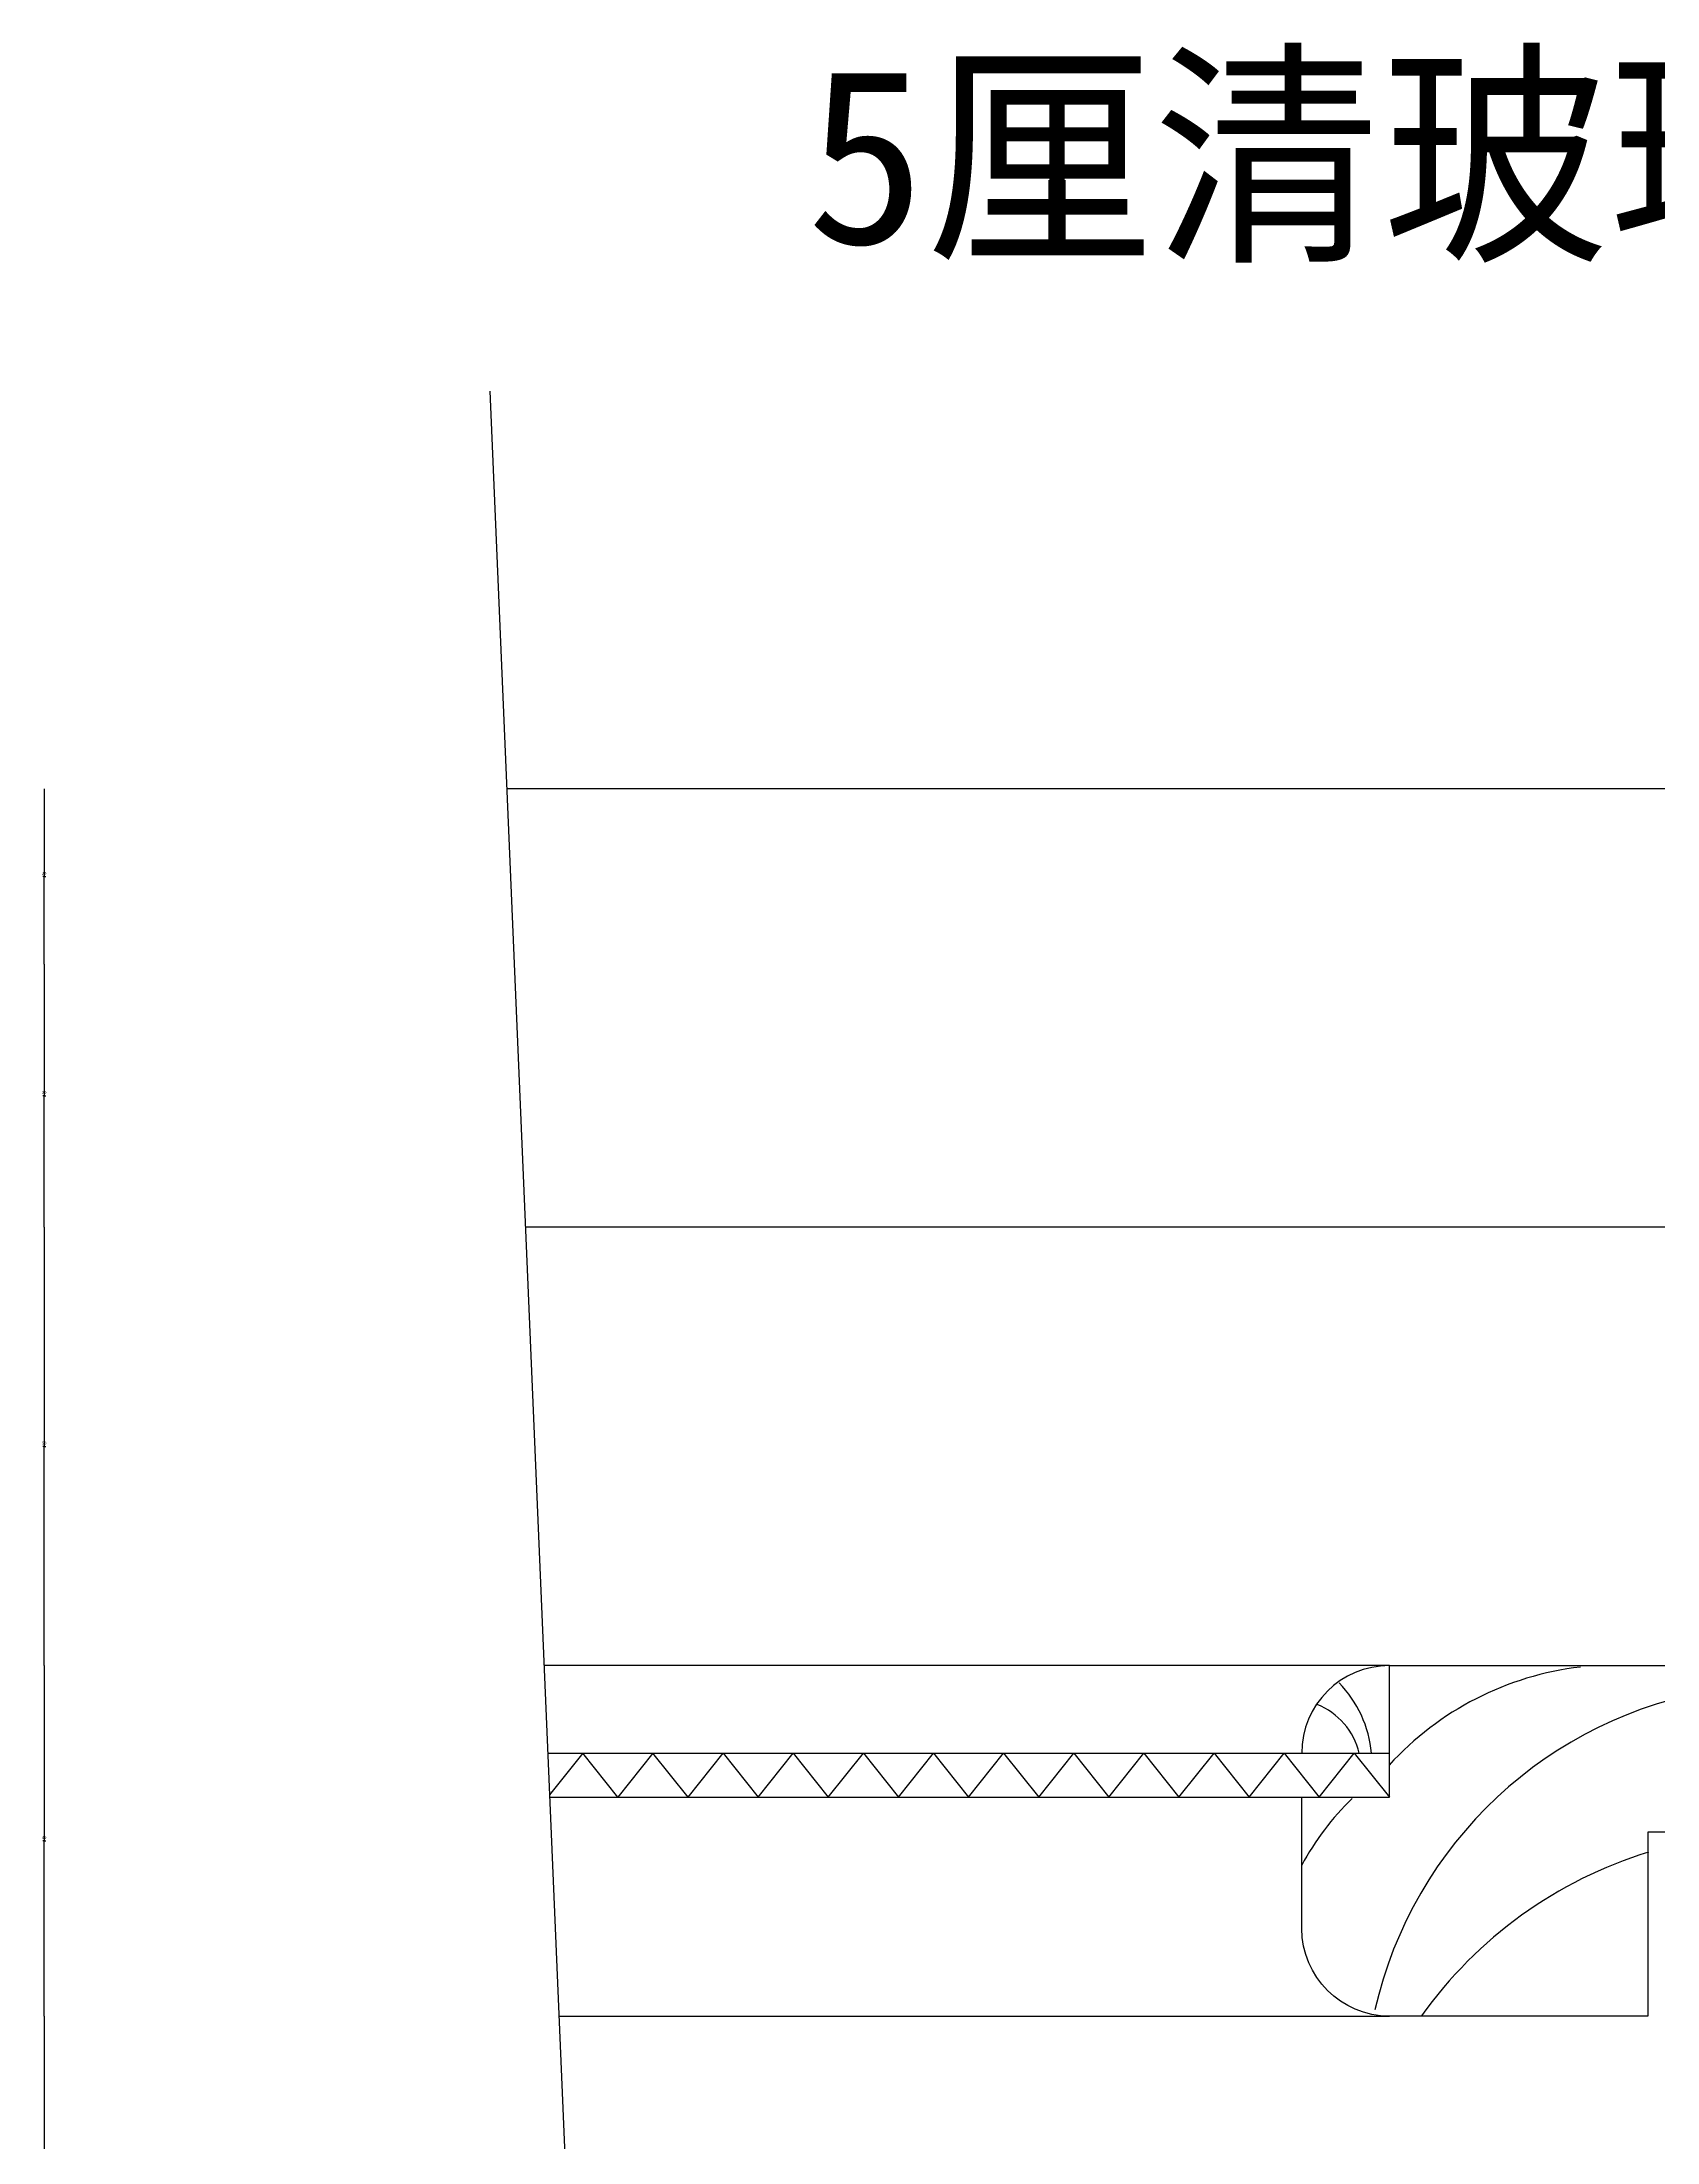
# Model space of a CAD drawing. Header units: metres. Extents: x 186 to 5383, y 145 to 6983.
# Drawn here: x 257 to 810, y 1126 to 1845 of the extents above; entities that cross this region are included whole.
import ezdxf

# ---------------------------------------------------------------- set-up
doc = ezdxf.new("R2010")
doc.units = ezdxf.units.M
for name, color, linetype in [('3', 3, 'Continuous'), ('4', 4, 'Continuous'), ('7', 7, 'Continuous'), ('BH', 3, 'Continuous'), ('DIM', 3, 'Continuous'), ('TEXT', 3, 'Continuous')]:
    doc.layers.add(name, color=color, linetype=linetype)
doc.dimstyles.get("Standard").update_dxf_attribs({"dimtxt": 2.5, "dimasz": 2.5, "dimexe": 1.25, "dimexo": 0.625, "dimtad": 1, "dimcen": 2.5, "dimazin": 3, "dimtfac": 1, "dimtmove": 0, "dimatfit": 3})

# ---------------------------------------------------------------- blocks, each defined once
blk = doc.blocks.new('*D2')
for p, q in [((258.12, 1439.3), (258.12, 1364.3)), ((257.87, 1364.3), (257.62, 1364.3)), ((258.12, 1289.3), (258.12, 1364.3)), ((258.12, 1364.3), (258.12, 1364.3)), ((258.37, 1364.3), (258.62, 1364.3))]:
    blk.add_line(p, q)
at = {"layer": 'Defpoints'}
for p in [(258.12, 1439.3), (258.12, 1364.3), (258.12, 1289.3)]:
    blk.add_point(p, dxfattribs=at)
at = {"layer": 'DIM', "insert": (258.12, 1365.425), "char_height": 1, "attachment_point": 5}
blk.add_mtext('50', dxfattribs=at)
blk = doc.blocks.new('*D3')
for p, q in [((258.12, 1289.3), (258.12, 1229.3)), ((257.87, 1229.3), (257.62, 1229.3)), ((258.12, 1169.3), (258.12, 1229.3)), ((258.12, 1229.3), (258.12, 1229.3)), ((258.37, 1229.3), (258.62, 1229.3))]:
    blk.add_line(p, q)
at = {"layer": 'Defpoints'}
for p in [(258.12, 1289.3), (258.12, 1229.3), (258.12, 1169.3)]:
    blk.add_point(p, dxfattribs=at)
at = {"layer": 'DIM', "insert": (258.12, 1230.425), "char_height": 1, "attachment_point": 5}
blk.add_mtext('40', dxfattribs=at)
blk = doc.blocks.new('*D4')
for p, q in [((258.12, 1169.3), (258.12, 1079.3)), ((257.87, 1079.3), (257.62, 1079.3)), ((258.12, 989.3), (258.12, 1079.3)), ((258.12, 1079.3), (258.12, 1079.3)), ((258.37, 1079.3), (258.62, 1079.3))]:
    blk.add_line(p, q)
at = {"layer": 'Defpoints'}
for p in [(258.12, 1169.3), (258.12, 1079.3), (258.12, 989.3)]:
    blk.add_point(p, dxfattribs=at)
at = {"layer": 'DIM', "insert": (258.12, 1080.425), "char_height": 1, "attachment_point": 5}
blk.add_mtext('60', dxfattribs=at)
blk = doc.blocks.new('*D6')
for p, q in [((258.12, 1589.3), (258.12, 1559.3)), ((257.87, 1559.3), (257.62, 1559.3)), ((258.12, 1529.3), (258.12, 1559.3)), ((258.12, 1559.3), (258.12, 1559.3)), ((258.37, 1559.3), (258.62, 1559.3))]:
    blk.add_line(p, q)
at = {"layer": 'Defpoints'}
for p in [(258.12, 1589.3), (258.12, 1559.3), (258.12, 1529.3)]:
    blk.add_point(p, dxfattribs=at)
at = {"layer": 'DIM', "insert": (258.12, 1560.425), "char_height": 1, "attachment_point": 5}
blk.add_mtext('20', dxfattribs=at)
blk = doc.blocks.new('*D7')
for p, q in [((258.12, 1529.3), (258.12, 1484.3)), ((257.87, 1484.3), (257.62, 1484.3)), ((258.12, 1439.3), (258.12, 1484.3)), ((258.12, 1484.3), (258.12, 1484.3)), ((258.37, 1484.3), (258.62, 1484.3))]:
    blk.add_line(p, q)
at = {"layer": 'Defpoints'}
for p in [(258.12, 1529.3), (258.12, 1484.3), (258.12, 1439.3)]:
    blk.add_point(p, dxfattribs=at)
at = {"layer": 'DIM', "insert": (258.12, 1485.425), "char_height": 1, "attachment_point": 5}
blk.add_mtext('30', dxfattribs=at)

msp = doc.modelspace()

# ---------------------------------------------------------------- linework, layer by layer
at = {"layer": '3'}
msp.add_line((410.67, 1725.43), (466.84, 403.2), dxfattribs=at)
for centre, radius, start, end in [((795.96, 1184.54), 104.96, 96.62, 137.62), ((673.02, 1255.8), 39.48, 5.11, 44.4), ((852.92, 1139.79), 142.96, 98.87, 167.18), ((684.85, 1253.84), 23.9, 13.26, 68.15), ((771.98, 1175.71), 95.03, 134.18, 151.52), ((850.87, 1082.9), 149.11, 107.05, 144.51)]:
    msp.add_arc(centre, radius, start, end, dxfattribs=at)
at = {"layer": '4'}
for p, q in [((1210.3, 1589.3), (416.45, 1589.3)), ((1203.93, 1439.3), (422.82, 1439.3)), ((718.45, 1289.3), (429.19, 1289.3)), ((434.29, 1169.3), (718.45, 1169.3))]:
    msp.add_line(p, q, dxfattribs=at)
msp.add_lwpolyline([(718.45, 1259.3), (718.45, 1289.3), (830.95, 1289.3), (830.95, 1232.3), (806.95, 1232.3), (806.95, 1169.3), (718.45, 1169.3, -0.41), (688.45, 1199.3), (688.45, 1244.3), (718.45, 1244.3)], format="xyb", close=True, dxfattribs=at)
msp.add_arc((718.45, 1259.3), 30, 90, 180, dxfattribs=at)
at = {"layer": '7'}
for p, q in [((430.47, 1259.3), (718.45, 1259.3)), ((431.11, 1244.3), (718.45, 1244.3))]:
    msp.add_line(p, q, dxfattribs=at)
at = {"layer": 'BH'}
for points in [[(478.45, 1244.3), (466.45, 1259.3), (454.45, 1244.3), (442.45, 1259.3), (431.07, 1245.08)], [(478.45, 1244.3), (490.45, 1259.3), (502.45, 1244.3), (514.45, 1259.3), (526.45, 1244.3), (538.45, 1259.3), (550.45, 1244.3), (562.45, 1259.3), (574.45, 1244.3), (586.45, 1259.3), (598.45, 1244.3), (610.45, 1259.3), (622.45, 1244.3), (634.45, 1259.3), (646.45, 1244.3), (658.45, 1259.3), (670.45, 1244.3), (682.45, 1259.3), (694.45, 1244.3), (706.45, 1259.3), (718.45, 1244.3)]]:
    msp.add_lwpolyline(points, dxfattribs=at)

# ---------------------------------------------------------------- texts
at = {"layer": 'TEXT'}
msp.add_text('5厘清玻璃', height=60, dxfattribs=at).set_placement((518.92, 1775.88))

# ---------------------------------------------------------------- dimensions: what is measured, and where the dimension line sits
at = {"layer": 'DIM'}
for base, p1, p2, text, picture, middle in [((258.12, 1559.3), (258.12, 1589.3), (258.12, 1529.3), '20', '*D6', (258.12, 1560.425)), ((258.12, 1484.3), (258.12, 1529.3), (258.12, 1439.3), '30', '*D7', (258.12, 1485.425)), ((258.12, 1364.3), (258.12, 1439.3), (258.12, 1289.3), '50', '*D2', (258.12, 1365.425)), ((258.12, 1229.3), (258.12, 1289.3), (258.12, 1169.3), '40', '*D3', (258.12, 1230.425)), ((258.12, 1079.3), (258.12, 1169.3), (258.12, 989.3), '60', '*D4', (258.12, 1080.425))]:
    dim = msp.add_linear_dim(base=base, p1=p1, p2=p2, text=text, dimstyle='Standard', dxfattribs=at)
    dim.commit()
    dim.dimension.update_dxf_attribs({"geometry": picture, "text_midpoint": middle})

doc.saveas('drawing.dxf')
